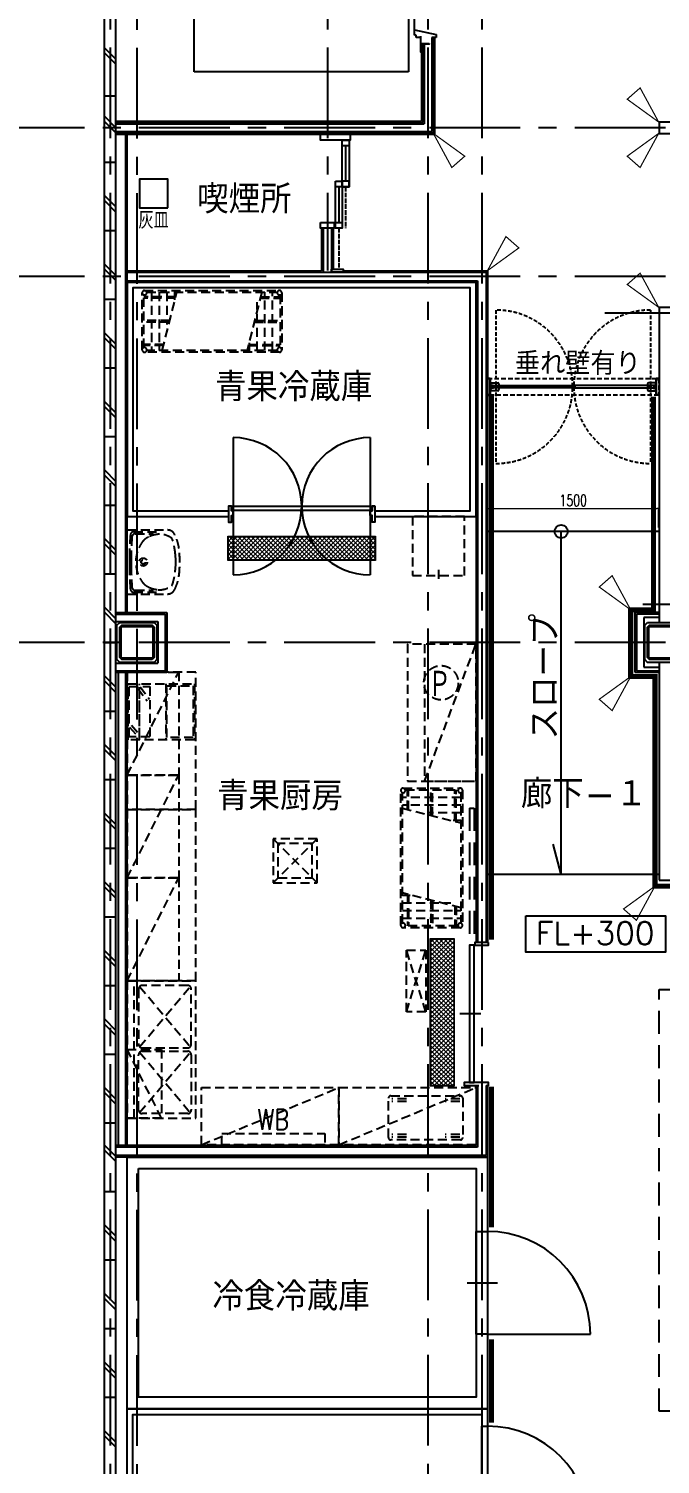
# Model space of a CAD drawing. Extents: x -119186 to 98821, y 1814 to 147180.
# Drawn here: x 10148 to 15670, y 24996 to 37548 of the extents above; entities that cross this region are included whole.
import ezdxf
from ezdxf.enums import TextEntityAlignment as Align

# ---------------------------------------------------------------- set-up
doc = ezdxf.new("R2010")
doc.units = 0
doc.header["$LTSCALE"] = 12.7
doc.header["$MEASUREMENT"] = 0
doc.header["$PDMODE"] = 1
doc.header["$PDSIZE"] = -2
for name, pattern in [('CENTER', [2, 1.25, -0.25, 0.25, -0.25]), ('DASH_0', [8, 6.299213, -1.700787]), ('HIDDEN', [4.724409, 3.149606, -1.574803]), ('HIDDEN2', [0.1875, 0.125, -0.0625])]:
    doc.linetypes.add(name, pattern=pattern)
doc.layers.get('0').update_dxf_attribs({"linetype": 'CONTINUOUS'})
doc.layers.get('DEFPOINTS').update_dxf_attribs({"color": 1, "linetype": 'CONTINUOUS'})
for name, color, linetype in [('01扉', 7, 'CONTINUOUS'), ('02壁', 7, 'CONTINUOUS'), ('50 zones', 3, 'CONTINUOUS'), ('80_SHELL_TEXT', 7, 'CONTINUOUS'), ('85 shell', 7, 'CONTINUOUS'), ('A_内装凡例', 7, 'CONTINUOUS'), ('A_寸法', 9, 'CONTINUOUS'), ('A_建築', 8, 'CONTINUOUS'), ('A_建築（下図）', 8, 'CONTINUOUS'), ('A_建築（什器）', 8, 'CONTINUOUS'), ('A_建築（冷蔵・冷凍庫）', 7, 'CONTINUOUS'), ('A_建築（建具）', 2, 'CONTINUOUS'), ('A_建築（新設・仕上げ）', 2, 'CONTINUOUS'), ('A_建築（軽鉄下地）', 8, 'CONTINUOUS'), ('A_通り芯', 8, 'CENTER'), ('ZZ-OBJE', 3, 'CONTINUOUS')]:
    doc.layers.add(name, color=color, linetype=linetype)
doc.styles.add('Dim', font='simplex.shx', dxfattribs={"width": 0.7, "bigfont": 'extfont2.shx'})
doc.styles.add('eqsp1', font='simplex.shx', dxfattribs={"bigfont": 'extfont.shx'})
doc.styles.add('MUSER', font='SIMPLEX.shx', dxfattribs={"height": 300, "bigfont": 'BIGFONT.shx'})
doc.styles.get("Standard").update_dxf_attribs({"font": 'txt', "bigfont": 'BIGFONT.SHX'})
doc.dimstyles.new('1-200', dxfattribs={"dimscale": 200, "dimtxt": 3, "dimasz": 1, "dimexe": 1, "dimexo": 1, "dimgap": 1, "dimtad": 1, "dimdec": 0, "dimtxsty": 'Dim', "dimblk": 'DOT', "dimcen": 2.5, "dimadec": 0, "dimazin": 0, "dimtfac": 1, "dimtdec": 0, "dimtix": 1, "dimtmove": 2, "dimatfit": 3, "dimldrblk": '引出線', "dimfxl": 1, "dimlwd": -1, "dimlwe": -1, "dimarcsym": 0})

# ---------------------------------------------------------------- blocks, each defined once
blk = doc.blocks.new('_Dot')
at = {"color": 0, "linetype": 'ByBlock', "lineweight": -2}
blk.add_line((-0.5, 0), (-1, 0), dxfattribs=at)
at = {"color": 0, "linetype": 'ByBlock', "const_width": 0.5}
blk.add_lwpolyline([(-0.25, 0, 1), (0.25, 0, 1)], format="xyb", close=True, dxfattribs=at)
blk = doc.blocks.new('*D46')
at = {"layer": 'A_寸法', "color": 0, "transparency": 16777216}
for p, q in [((14159, 33165), (14159, 33354)), ((15659, 33187), (15659, 33354))]:
    blk.add_line(p, q, dxfattribs=at)
at = {"layer": 'A_寸法', "color": 0, "lineweight": 13, "transparency": 16777216}
blk.add_line((14179, 33354), (15639, 33354), dxfattribs=at)
at = {"layer": 'DEFPOINTS', "color": 0, "transparency": 16777216}
for p in [(15659, 33354), (14159, 33165), (15659, 33187)]:
    blk.add_point(p, dxfattribs=at)
at = {"layer": 'A_寸法', "color": 0, "lineweight": 13, "transparency": 16777216, "xscale": 20, "yscale": 20, "zscale": 20, "rotation": 180}
blk.add_blockref('_Dot', (14159, 33354), dxfattribs=at)
at = {"layer": 'A_寸法', "color": 0, "lineweight": 13, "transparency": 16777216, "xscale": 20, "yscale": 20, "zscale": 20}
blk.add_blockref('_Dot', (15659, 33354), dxfattribs=at)
at = {"layer": 'A_寸法', "color": 0, "transparency": 16777216, "insert": (14909, 33424), "char_height": 100, "attachment_point": 5, "style": 'Dim'}
blk.add_mtext('1500', dxfattribs=at)
blk = doc.blocks.new('引出線')
at = {"color": 0, "linetype": 'ByBlock'}
for points in [[(0, 0), (-1.96, -0.4)], [(-1, 0), (0, 0)]]:
    blk.add_lwpolyline(points, dxfattribs=at)

msp = doc.modelspace()

# ---------------------------------------------------------------- hatches: boundary and pattern name
at = {"layer": 'A_建築', "linetype": 'Continuous', "lineweight": 0}
h = msp.add_hatch(dxfattribs=at)
h.set_pattern_fill('ANSI37', color=8, scale=220)
h.set_pattern_definition([(45, (-12682.335, 2542.733), (-19.445436, 19.445436), []), (135, (-12682.335, 2542.733), (-19.445436, -19.445436), [])])
h.paths.add_polyline_path([(12927.58, 33104.91), (11893.63, 33104.91), (11893.63, 32904.91), (12927.58, 32904.91)])
h.paths.add_polyline_path([(13175.63, 33104.91), (12927.58, 33104.91), (12927.58, 32904.91), (13175.63, 32904.91)])
h = msp.add_hatch(dxfattribs=at)
h.set_pattern_fill('ANSI37', color=8, scale=220, angle=90)
h.set_pattern_definition([(135, (44226.486, 3731.01), (-19.445436, -19.445436), []), (225, (44226.486, 3731.01), (19.445436, -19.445436), [])])
h.paths.add_polyline_path([(13664.3, 29340.93), (13664.3, 28306.97), (13864.3, 28306.97), (13864.3, 29340.93)])
h.paths.add_polyline_path([(13664.3, 29588.97), (13664.3, 29340.93), (13864.3, 29340.93), (13864.3, 29588.97)])

# ---------------------------------------------------------------- linework, layer by layer
at = {"color": 8}
msp.add_lwpolyline([(11365.36, 35981.48), (11365.36, 36231.48), (11115.36, 36231.48), (11115.36, 35981.48)], close=True, dxfattribs=at)
at = {"layer": '01扉', "color": 8}
for p, q in [((14184.13, 34382.72), (14184.13, 34452.72)), ((14184.13, 34452.72), (14249.13, 34452.72)), ((14188.13, 34382.72), (14188.13, 34452.72)), ((14194.13, 34423.32), (14194.13, 34412.12)), ((14195.53, 34419.72), (14194.13, 34420.72)), ((14194.13, 34414.69), (14195.53, 34415.72)), ((14194.19, 34418.04), (14194.37, 34417.86)), ((14194.19, 34417.4), (14194.37, 34417.58)), ((14196.63, 34419.72), (14195.53, 34419.72)), ((14195.53, 34415.72), (14195.53, 34419.72)), ((14196.63, 34415.72), (14195.53, 34415.72)), ((14203.13, 34424.12), (14196.56, 34424.12)), ((14203.13, 34411.32), (14196.56, 34411.32)), ((14196.63, 34422.42), (14196.63, 34413.02)), ((14203.13, 34422.92), (14197.13, 34422.92)), ((14203.13, 34412.52), (14197.13, 34412.52)), ((14208.63, 34429.32), (14200.13, 34429.32)), ((14200.13, 34428.32), (14208.63, 34428.32)), ((14200.13, 34407.12), (14208.63, 34407.12)), ((14208.63, 34406.12), (14200.13, 34406.12)), ((14203.13, 34428.22), (14904.13, 34428.22)), ((14203.13, 34428.22), (14203.13, 34407.22)), ((14203.13, 34427.42), (14903.33, 34427.42)), ((14203.13, 34424.12), (14203.13, 34422.92)), ((14203.13, 34412.52), (14203.13, 34411.32)), ((14903.33, 34408.02), (14203.13, 34408.02)), ((14904.13, 34407.22), (14203.13, 34407.22)), ((14259.13, 34442.72), (14259.13, 34428.22)), ((14259.13, 34407.22), (14259.13, 34392.72)), ((14903.33, 34420.72), (14891.83, 34420.72)), ((14891.83, 34414.72), (14891.83, 34420.72)), ((14891.83, 34414.72), (14903.33, 34414.72)), ((14903.33, 34418.52), (14896.13, 34418.52)), ((14896.13, 34416.92), (14896.13, 34418.52)), ((14896.13, 34417.72), (14904.13, 34417.72)), ((14904.13, 34417.72), (14896.13, 34417.72)), ((14896.13, 34416.92), (14903.33, 34416.92)), ((14903.33, 34427.42), (14903.33, 34418.52)), ((14903.33, 34416.92), (14903.33, 34408.02)), ((14904.13, 34428.22), (14904.13, 34417.72)), ((14904.13, 34417.72), (14904.13, 34407.22)), ((15615.13, 34428.22), (14914.13, 34428.22)), ((14914.13, 34428.22), (14914.13, 34417.72)), ((14922.13, 34417.72), (14914.13, 34417.72)), ((14914.13, 34417.72), (14922.13, 34417.72)), ((14914.13, 34417.72), (14914.13, 34407.22)), ((14914.13, 34407.22), (15615.13, 34407.22)), ((15615.13, 34427.42), (14914.93, 34427.42)), ((14914.93, 34427.42), (14914.93, 34418.52)), ((14914.93, 34420.72), (14926.43, 34420.72)), ((14914.93, 34418.52), (14922.13, 34418.52)), ((14922.13, 34416.92), (14914.93, 34416.92)), ((14914.93, 34416.92), (14914.93, 34408.02)), ((14926.43, 34414.72), (14914.93, 34414.72)), ((14914.93, 34408.02), (15615.13, 34408.02)), ((14922.13, 34416.92), (14922.13, 34418.52)), ((14926.43, 34414.72), (14926.43, 34420.72)), ((15559.13, 34442.72), (15559.13, 34428.22)), ((15559.13, 34407.22), (15559.13, 34392.72)), ((15634.13, 34452.72), (15569.13, 34452.72)), ((15609.63, 34429.32), (15618.13, 34429.32)), ((15618.13, 34428.32), (15609.63, 34428.32)), ((15618.13, 34407.12), (15609.63, 34407.12)), ((15609.63, 34406.12), (15618.13, 34406.12)), ((15615.13, 34428.22), (15615.13, 34407.22)), ((15615.13, 34424.12), (15621.7, 34424.12)), ((15615.13, 34424.12), (15615.13, 34422.92)), ((15615.13, 34422.92), (15621.13, 34422.92)), ((15615.13, 34412.52), (15615.13, 34411.32)), ((15615.13, 34412.52), (15621.13, 34412.52)), ((15615.13, 34411.32), (15621.7, 34411.32)), ((15621.63, 34422.42), (15621.63, 34413.02)), ((15621.63, 34419.72), (15622.73, 34419.72)), ((15621.63, 34415.72), (15622.73, 34415.72)), ((15622.73, 34419.72), (15624.13, 34420.72)), ((15622.73, 34415.72), (15622.73, 34419.72)), ((15624.13, 34414.69), (15622.73, 34415.72)), ((15624.07, 34418.04), (15623.89, 34417.86)), ((15624.07, 34417.4), (15623.89, 34417.58)), ((15624.13, 34423.32), (15624.13, 34412.12)), ((15630.13, 34382.72), (15630.13, 34452.72)), ((15634.13, 34382.72), (15634.13, 34452.72)), ((14249.13, 34382.72), (14184.13, 34382.72)), ((15569.13, 34382.72), (15634.13, 34382.72))]:
    msp.add_line(p, q, dxfattribs=at)
at = {"layer": '01扉', "color": 8, "linetype": 'HIDDEN', "ltscale": 0.75}
for p, q in [((14259.13, 34428.22), (14259.13, 34407.22)), ((15559.13, 34428.22), (15559.13, 34407.22))]:
    msp.add_line(p, q, dxfattribs=at)
for centre, radius in [((14233.63, 34417.72), 6.5), ((14233.63, 34417.72), 5), ((15584.63, 34417.72), 6.5), ((15584.63, 34417.72), 5)]:
    msp.add_circle(centre, radius, dxfattribs=at)
at = {"layer": '01扉', "color": 8}
for centre, radius, start, end in [((14200.13, 34423.32), 6, 90, 180), ((14194.33, 34418.18), 0.2, 180, 225.038778), ((14194.33, 34417.25), 0.2, 134.961222, 180), ((14200.13, 34412.12), 6, 180, 270), ((14194.23, 34417.72), 0.2, 359.999985, 45.151378), ((14194.23, 34417.72), 0.2, 314.848622, 0.000015), ((14196.56, 34425.12), 1, 153.256316, 270), ((14196.56, 34410.32), 1, 90, 206.743684), ((14200.13, 34423.32), 5, 90, 153.256316), ((14200.13, 34412.12), 5, 206.743684, 270), ((14197.13, 34422.42), 0.5, 90, 180), ((14197.13, 34413.02), 0.5, 180, 270), ((14208.63, 34428.82), 0.5, 270, 90), ((14208.63, 34406.62), 0.5, 270, 90), ((14249.13, 34442.72), 10, 0, 90), ((14249.13, 34392.72), 10, 270, 0), ((15569.13, 34442.72), 10, 90, 180), ((15569.13, 34392.72), 10, 180, 270), ((15609.63, 34428.82), 0.5, 90, 270), ((15609.63, 34406.62), 0.5, 90, 270), ((15618.13, 34423.32), 6, 0, 90), ((15618.13, 34423.32), 5, 26.743684, 90), ((15618.13, 34412.12), 6, 270, 0), ((15618.13, 34412.12), 5, 270, 333.256316), ((15621.13, 34422.42), 0.5, 0, 90), ((15621.13, 34413.02), 0.5, 270, 0), ((15621.7, 34425.12), 1, 270, 26.743684), ((15621.7, 34410.32), 1, 333.256316, 90), ((15624.03, 34417.72), 0.2, 134.848622, 180.000015), ((15624.03, 34417.72), 0.2, 179.999985, 225.151378), ((15623.93, 34418.18), 0.2, 314.961222, 0), ((15623.93, 34417.25), 0.2, 360, 45.038778)]:
    msp.add_arc(centre, radius, start, end, dxfattribs=at)
at = {"layer": '02壁', "color": 8}
for points in [[(14159.13, 34347.22, 0.41421356), (14161.13, 34345.22), (14182.13, 34345.22, 0.41421356), (14184.13, 34347.22), (14184.13, 34488.22, 0.41421356), (14182.13, 34490.22), (14161.13, 34490.22, 0.41421356), (14159.13, 34488.22), (14159.13, 34470.22), (14160.73, 34470.22), (14160.73, 34488.62), (14182.53, 34488.62), (14182.53, 34346.82), (14160.73, 34346.82), (14160.73, 34365.22), (14159.13, 34365.22)], [(15659.13, 34347.22, -0.41421356), (15657.13, 34345.22), (15636.13, 34345.22, -0.41421356), (15634.13, 34347.22), (15634.13, 34488.22, -0.41421356), (15636.13, 34490.22), (15657.13, 34490.22, -0.41421356), (15659.13, 34488.22), (15659.13, 34470.22), (15657.53, 34470.22), (15657.53, 34488.62), (15635.73, 34488.62), (15635.73, 34346.82), (15657.53, 34346.82), (15657.53, 34365.22), (15659.13, 34365.22)]]:
    msp.add_lwpolyline(points, format="xyb", close=True, dxfattribs=at)
at = {"layer": '50 zones', "color": 8, "linetype": 'HIDDEN', "ltscale": 5}
msp.add_lwpolyline([(15661.62, 29148.95), (19671.63, 29148.95), (19671.63, 30830.27), (22017.63, 30830.27), (22017.63, 28763.99), (21531.63, 28763.99), (21531.63, 25460), (15661.62, 25460)], close=True, dxfattribs=at)
at = {"layer": '80_SHELL_TEXT', "color": 8}
msp.add_lwpolyline([(14494.17, 29790.5), (15715.83, 29790.5), (15715.83, 29472.7), (14494.17, 29472.7)], close=True, dxfattribs=at)
at = {"layer": '85 shell', "color": 8, "linetype": 'DASH_0', "ltscale": 0.5}
for p, q in [((12919.13, 36165.14), (12919.13, 35805.14)), ((12859.13, 35805.14), (12859.13, 35445.14))]:
    msp.add_line(p, q, dxfattribs=at)
at = {"layer": '85 shell', "color": 8}
for p, q in [((13149.63, 33333.02), (13134.63, 33333.02)), ((13134.63, 33333.02), (13134.63, 33293.02)), ((13149.63, 33293.02), (13134.63, 33293.02)), ((13144.63, 33373.02), (13144.63, 33338.02)), ((13174.63, 33373.02), (13149.63, 33373.02)), ((13149.63, 33373.02), (13149.63, 33333.02)), ((13149.63, 33232.52), (13149.63, 33293.02)), ((13174.63, 33373.02), (13174.63, 33363.02)), ((13174.63, 33232.52), (13149.63, 33232.52)), ((13174.63, 33232.52), (13174.63, 33242.52))]:
    msp.add_line(p, q, dxfattribs=at)
msp.add_lwpolyline([(13174.63, 33242.52), (13174.63, 33232.52), (13149.63, 33232.52), (13149.63, 33293.02), (13134.63, 33293.02), (13134.63, 33333.02), (13149.63, 33333.02), (13149.63, 33373.02), (13174.63, 33373.02), (13174.63, 33363.02)], close=True, dxfattribs=at)
at = {"layer": 'A_内装凡例', "color": 1, "true_color": 0xff0000, "const_width": 10.29}
for points in [[(15655.82, 36732.64), (15381.24, 36931.72), (15494.05, 37030.73), (15655.82, 36732.64)], [(13685.98, 36632.64), (13960.56, 36433.56), (13847.75, 36334.55), (13685.98, 36632.64)], [(15655.82, 36632.64), (15381.24, 36433.56), (15494.05, 36334.55), (15655.82, 36632.64)], [(14159.13, 35432.64), (14433.71, 35631.72), (14320.9, 35730.73), (14159.13, 35432.64)], [(15655.82, 35112.64), (15381.24, 35311.72), (15494.05, 35410.73), (15655.82, 35112.64)]]:
    msp.add_lwpolyline(points, dxfattribs=at)
at = {"layer": 'A_内装凡例', "color": 92, "true_color": 0x00d600}
for points, const_width in [([(14194.93, 34344.14), (14194.93, 29583.85)], 45.71), ([(15610.71, 34332.01), (15610.71, 32467.67), (15411.27, 32467.67), (15411.27, 31884.11), (15623.33, 31884.11), (15623.33, 30050.93), (16159.23, 30050.93)], 45.71), ([(15411.27, 32467.67), (15136.69, 32666.75), (15249.5, 32765.76), (15411.27, 32467.67)], 10.29), ([(15411.27, 31884.11), (15136.69, 31685.03), (15249.5, 31586.02), (15411.27, 31884.11)], 10.29), ([(15623.33, 30050.93), (15348.75, 29851.85), (15461.56, 29752.84), (15623.33, 30050.93)], 10.29), ([(14194.93, 28299.16), (14194.93, 27068.56)], 45.71), ([(14194.41, 26089.64), (14194.41, 25360.31)], 45.71)]:
    msp.add_lwpolyline(points, dxfattribs=dict(at, const_width=const_width))
at = {"layer": 'A_建築', "color": 8, "linetype": 'Continuous', "lineweight": 0}
for points in [[(11888.63, 33109.91), (13180.63, 33109.91), (13180.63, 32899.91), (11888.63, 32899.91)], [(11891.63, 33106.91), (13177.63, 33106.91), (13177.63, 32902.91), (11891.63, 32902.91)], [(11893.63, 33104.91), (13175.63, 33104.91), (13175.63, 32904.91), (11893.63, 32904.91)], [(13659.3, 28301.97), (13659.3, 29593.97), (13869.3, 29593.97), (13869.3, 28301.97)], [(13662.3, 28304.97), (13662.3, 29590.97), (13866.3, 29590.97), (13866.3, 28304.97)], [(13664.3, 28306.97), (13664.3, 29588.97), (13864.3, 29588.97), (13864.3, 28306.97)]]:
    msp.add_lwpolyline(points, close=True, dxfattribs=at)
at = {"layer": 'A_建築（下図）', "color": 8, "linetype": 'Continuous'}
for p, q in [((11593.21, 37170.64), (11593.21, 38970.64)), ((13468.21, 38970.64), (13468.21, 37170.64)), ((10809.13, 20890.85), (10809.13, 38774.64)), ((10909.13, 20983.14), (10909.13, 38774.64)), ((13519.21, 38564.64), (13519.21, 37510.64)), ((10809.13, 37382.32), (10909.13, 37282.32)), ((10809.13, 37338), (10909.13, 37238)), ((13468.21, 37170.64), (11593.21, 37170.64)), ((10908.78, 36958.88), (10808.78, 36958.88)), ((10809.13, 36782.32), (10909.13, 36682.32)), ((10809.13, 36738), (10909.13, 36638)), ((10809.13, 36382.64), (10909.13, 36382.64)), ((10809.13, 36089.96), (10909.13, 35989.96)), ((10809.13, 36045.64), (10909.13, 35945.64)), ((10809.13, 35782.64), (10909.13, 35782.64)), ((10809.13, 35489.96), (10909.13, 35389.96)), ((10809.13, 35445.64), (10909.13, 35345.64)), ((10809.13, 35182.64), (10909.13, 35182.64)), ((10809.13, 34889.96), (10909.13, 34789.96)), ((10809.13, 34845.64), (10909.13, 34745.64)), ((10809.13, 34582.64), (10909.13, 34582.64)), ((10809.13, 34289.96), (10909.13, 34189.96)), ((10809.13, 34245.64), (10909.13, 34145.64)), ((10809.13, 33982.64), (10909.13, 33982.64)), ((10809.13, 33689.96), (10909.13, 33589.96)), ((10809.13, 33645.64), (10909.13, 33545.64)), ((10809.13, 33382.64), (10909.13, 33382.64)), ((15659.13, 33152.64), (14144.33, 33152.64)), ((14804.13, 30152.64), (14804.13, 33152.64)), ((10809.13, 33089.96), (10909.13, 32989.96)), ((10809.13, 33045.64), (10909.13, 32945.64)), ((10809.13, 32782.64), (10909.13, 32782.64)), ((10809.13, 32489.96), (10909.13, 32389.96)), ((10809.13, 32445.64), (10909.13, 32345.64)), ((10809.13, 32182.64), (10909.13, 32182.64)), ((10809.13, 31889.96), (10909.13, 31789.96)), ((10809.13, 31845.64), (10909.13, 31745.64)), ((10809.13, 31582.64), (10909.13, 31582.64)), ((10809.13, 31289.96), (10909.13, 31189.96)), ((10809.13, 31245.64), (10909.13, 31145.64)), ((10809.13, 30982.64), (10909.13, 30982.64)), ((10809.13, 30689.96), (10909.13, 30589.96)), ((10809.13, 30645.64), (10909.13, 30545.64)), ((10809.13, 30382.64), (10909.13, 30382.64)), ((14804.13, 30152.64), (14732.69, 30417.96)), ((15659.13, 30152.64), (14144.33, 30152.64)), ((10809.13, 30089.96), (10909.13, 29989.96)), ((10809.13, 30045.64), (10909.13, 29945.64)), ((10809.13, 29782.64), (10909.13, 29782.64)), ((10809.13, 29489.96), (10909.13, 29389.96)), ((10809.13, 29445.64), (10909.13, 29345.64)), ((10809.13, 29182.64), (10909.13, 29182.64)), ((10809.13, 28889.96), (10909.13, 28789.96)), ((10809.13, 28845.64), (10909.13, 28745.64)), ((10809.13, 28582.64), (10909.13, 28582.64)), ((10809.13, 28289.96), (10909.13, 28189.96)), ((10809.13, 28245.64), (10909.13, 28145.64)), ((10809.13, 27982.64), (10909.13, 27982.64)), ((10809.13, 27787.2), (10909.13, 27687.2)), ((10809.13, 27742.88), (10909.13, 27642.88)), ((10809.13, 27382.64), (10909.13, 27382.64)), ((10809.13, 27089.96), (10909.13, 26989.96)), ((10809.13, 27045.64), (10909.13, 26945.64)), ((10809.13, 26782.64), (10909.13, 26782.64)), ((10809.13, 26489.96), (10909.13, 26389.96)), ((10809.13, 26445.64), (10909.13, 26345.64)), ((10809.13, 26182.64), (10909.13, 26182.64)), ((10809.13, 25889.96), (10909.13, 25789.96)), ((10809.13, 25845.64), (10909.13, 25745.64)), ((10809.13, 25582.64), (10909.13, 25582.64)), ((10809.13, 25289.96), (10909.13, 25189.96)), ((10809.13, 25245.64), (10909.13, 25145.64))]:
    msp.add_line(p, q, dxfattribs=at)
at = {"layer": 'A_建築（下図）', "color": 8, "flags": 128}
for points in [[(10944.33, 32357.64), (11244.33, 32357.64), (11269.33, 32332.64), (11269.33, 32032.64), (11244.33, 32007.64), (10944.33, 32007.64), (10919.33, 32032.64), (10919.33, 32332.64), (10944.33, 32357.64)], [(15559.13, 32357.64), (15859.13, 32357.64), (15884.13, 32332.64), (15884.13, 32032.64), (15859.13, 32007.64), (15559.13, 32007.64), (15534.13, 32032.64), (15534.13, 32332.64), (15559.13, 32357.64)]]:
    msp.add_lwpolyline(points, close=True, dxfattribs=at)
at = {"layer": 'A_建築（下図）', "color": 8, "linetype": 'Continuous', "flags": 128}
for points in [[(11227.33, 32032.64), (10961.33, 32032.64), (10944.33, 32049.64), (10944.33, 32315.64), (10961.33, 32332.64), (11227.33, 32332.64), (11244.33, 32315.64), (11244.33, 32049.64), (11227.33, 32032.64)], [(11227.33, 32044.64), (10961.33, 32044.64), (10956.33, 32049.64), (10956.33, 32315.64), (10961.33, 32320.64), (11227.33, 32320.64), (11232.33, 32315.64), (11232.33, 32049.64), (11227.33, 32044.64)], [(15842.13, 32032.64), (15576.13, 32032.64), (15559.13, 32049.64), (15559.13, 32315.64), (15576.13, 32332.64), (15842.13, 32332.64), (15859.13, 32315.64), (15859.13, 32049.64), (15842.13, 32032.64)], [(15842.13, 32044.64), (15576.13, 32044.64), (15571.13, 32049.64), (15571.13, 32315.64), (15576.13, 32320.64), (15842.13, 32320.64), (15847.13, 32315.64), (15847.13, 32049.64), (15842.13, 32044.64)]]:
    msp.add_lwpolyline(points, close=True, dxfattribs=at)
at = {"layer": 'A_建築（下図）', "color": 8, "linetype": 'Continuous'}
msp.add_circle((14804.13, 33152.64), 57.59, dxfattribs=at)
at = {"layer": 'A_建築（什器）', "color": 8, "linetype": 'HIDDEN2', "ltscale": 50}
for p, q in [((11140.45, 34739.97), (11140.45, 35239.97)), ((11155.45, 34759.34), (11155.45, 35220.61)), ((11431.27, 35202.82), (11155.45, 35202.82)), ((11428.25, 35192.82), (11155.45, 35192.82)), ((11157.45, 35259.97), (12340.45, 35259.97)), ((11179.82, 35244.97), (12321.09, 35244.97)), ((11222.45, 35244.97), (11222.45, 34734.97)), ((11289.45, 35244.97), (11289.45, 34734.97)), ((11315.45, 34734.97), (11443.99, 35244.97)), ((11356.45, 35244.97), (11356.45, 34960.86)), ((11423.45, 35244.97), (11423.45, 35176.92)), ((12185.45, 35244.97), (12056.92, 34734.97)), ((12144.45, 34734.97), (12144.45, 35157.09)), ((12169.72, 35192.82), (12345.45, 35192.82)), ((12172.74, 35202.82), (12345.45, 35202.82)), ((12211.45, 34734.97), (12211.45, 35244.97)), ((12278.45, 34734.97), (12278.45, 35244.97)), ((12345.45, 35220.61), (12345.45, 34759.34)), ((12360.45, 35239.97), (12360.45, 34739.97)), ((11381.98, 34997.47), (11155.45, 34997.47)), ((11377.46, 34982.47), (11155.45, 34982.47)), ((12118.92, 34982.47), (12345.45, 34982.47)), ((12123.45, 34997.47), (12345.45, 34997.47)), ((11331.19, 34787.12), (11155.45, 34787.12)), ((11328.17, 34777.12), (11155.45, 34777.12)), ((12069.64, 34777.12), (12345.45, 34777.12)), ((12072.66, 34787.12), (12345.45, 34787.12)), ((12077.45, 34734.97), (12077.45, 34803.03)), ((12340.45, 34719.97), (11157.45, 34719.97)), ((12321.09, 34734.97), (11179.82, 34734.97)), ((13959.13, 33283.02), (13504.13, 33283.02)), ((13504.13, 33283.02), (13504.13, 32768.02)), ((13959.13, 32768.02), (13959.13, 33283.02)), ((11009.17, 33165.42), (11361.17, 33165.42)), ((11009.17, 32605.42), (11009.17, 33165.42)), ((11066.5, 33150.42), (11271.35, 33150.42)), ((11080.07, 33132.42), (11239.56, 33132.42)), ((11029.17, 32920.67), (11029.17, 32850.17)), ((11044.17, 32920.67), (11044.17, 32850.17)), ((13504.13, 32768.02), (13959.13, 32768.02)), ((13731.63, 32818.02), (13731.63, 32718.02)), ((11080.07, 32638.42), (11239.56, 32638.42)), ((11009.17, 32605.42), (11361.17, 32605.42)), ((11066.5, 32620.42), (11271.35, 32620.42)), ((13459.13, 32168.02), (13459.13, 30968.02)), ((14059.13, 32168.02), (13459.13, 32168.02)), ((13609.13, 30968.02), (14059.13, 32168.02)), ((14059.13, 32168.02), (13609.13, 32168.02)), ((13609.13, 32168.02), (13609.13, 30968.02)), ((14059.13, 30968.02), (14059.13, 32168.02)), ((14059.13, 30968.02), (14059.13, 32168.02)), ((11009.13, 31022.64), (11459.13, 31922.64)), ((11009.13, 31922.64), (11009.13, 30722.64)), ((11609.13, 31922.64), (11009.13, 31922.64)), ((11009.13, 31922.64), (11459.13, 31922.64)), ((11009.13, 31022.64), (11009.13, 31922.64)), ((11459.13, 31922.64), (11459.13, 31022.64)), ((11609.13, 30722.64), (11609.13, 31922.64)), ((11016.47, 31331.63), (11016.47, 31821.63)), ((11016.47, 31821.63), (11596.47, 31821.63)), ((11026.47, 31355.72), (11026.47, 31795.71)), ((11026.47, 31795.71), (11206.47, 31795.71)), ((11101.29, 31780.24), (11183.22, 31671.88)), ((11116.47, 31331.63), (11116.47, 31821.63)), ((11116.47, 31355.72), (11116.47, 31795.71)), ((11121.23, 31795.32), (11203.16, 31686.95)), ((11206.47, 31795.71), (11206.47, 31355.72)), ((11346.46, 31821.63), (11346.46, 31331.63)), ((11356.47, 31351.63), (11356.47, 31801.63)), ((11356.47, 31801.63), (11586.47, 31801.63)), ((11586.47, 31801.63), (11586.47, 31351.63)), ((11596.47, 31821.63), (11596.47, 31331.63)), ((11028.73, 31441.16), (11102.73, 31359.23)), ((11047.28, 31457.92), (11121.28, 31375.98)), ((11596.47, 31331.63), (11016.47, 31331.63)), ((11206.47, 31355.72), (11026.47, 31355.72)), ((11586.47, 31351.63), (11356.47, 31351.63)), ((11009.13, 30122.64), (11459.13, 31022.64)), ((11459.13, 31022.64), (11009.13, 31022.64)), ((11009.13, 31022.64), (11459.13, 31022.64)), ((11009.13, 30122.64), (11009.13, 31022.64)), ((11459.13, 31022.64), (11459.13, 30122.64)), ((13401.4, 29708.09), (13401.4, 30891.09)), ((13421.4, 30908.09), (13921.4, 30908.09)), ((13440.76, 30893.09), (13902.03, 30893.09)), ((13458.55, 30720.38), (13458.55, 30893.09)), ((13459.13, 30968.02), (14059.13, 30968.02)), ((13468.55, 30717.36), (13468.55, 30893.09)), ((13609.13, 30968.02), (14059.13, 30968.02)), ((13663.9, 30671.09), (13663.9, 30893.09)), ((13678.9, 30666.56), (13678.9, 30893.09)), ((13874.25, 30620.3), (13874.25, 30893.09)), ((13884.25, 30617.28), (13884.25, 30893.09)), ((13941.4, 30891.09), (13941.4, 29708.09)), ((13416.4, 29727.46), (13416.4, 30868.73)), ((13926.4, 30826.09), (13416.4, 30826.09)), ((13926.4, 30759.09), (13416.4, 30759.09)), ((13926.4, 30868.73), (13926.4, 29727.46)), ((11009.13, 30722.64), (11609.13, 30722.64)), ((11009.13, 30722.64), (11009.13, 29222.64)), ((11609.13, 30722.64), (11009.13, 30722.64)), ((11609.13, 29222.64), (11609.13, 30722.64)), ((13416.4, 30733.09), (13926.4, 30604.56)), ((13926.4, 30692.09), (13642.28, 30692.09)), ((13926.4, 30625.09), (13858.34, 30625.09)), ((12285.42, 30464.8), (12669.42, 30080.8)), ((12669.42, 30464.8), (12285.42, 30080.8)), ((12285.42, 30464.8), (12285.42, 30080.8)), ((12669.42, 30464.8), (12285.42, 30464.8)), ((12327.42, 30422.8), (12327.42, 30122.8)), ((12627.42, 30422.8), (12327.42, 30422.8)), ((12627.42, 30122.8), (12627.42, 30422.8)), ((12669.42, 30080.8), (12669.42, 30464.8)), ((11009.13, 29222.64), (11459.13, 30122.64)), ((11459.13, 30122.64), (11009.13, 30122.64)), ((11009.13, 30122.64), (11459.13, 30122.64)), ((11009.13, 29222.64), (11009.13, 30122.64)), ((11459.13, 30122.64), (11459.13, 29222.64)), ((12285.42, 30080.8), (12669.42, 30080.8)), ((12327.42, 30122.8), (12627.42, 30122.8)), ((13926.4, 29863.09), (13416.4, 29991.63)), ((13416.4, 29971.09), (13484.46, 29971.09)), ((13416.4, 29904.09), (13838.51, 29904.09)), ((13458.55, 29978.91), (13458.55, 29703.09)), ((13468.55, 29975.89), (13468.55, 29703.09)), ((13663.9, 29929.62), (13663.9, 29703.09)), ((13678.9, 29925.1), (13678.9, 29703.09)), ((13874.25, 29878.83), (13874.25, 29703.09)), ((13884.25, 29875.81), (13884.25, 29703.09)), ((13416.4, 29837.09), (13926.4, 29837.09)), ((13416.4, 29770.09), (13926.4, 29770.09)), ((13921.4, 29688.09), (13421.4, 29688.09)), ((13902.03, 29703.09), (13440.76, 29703.09)), ((13620.75, 28951.71), (13450.75, 29491.71)), ((13450.75, 28951.71), (13620.75, 29491.71)), ((13450.75, 28951.71), (13450.75, 29491.71)), ((13450.75, 29491.71), (13620.75, 29491.71)), ((13620.75, 29491.71), (13620.75, 28951.71)), ((11009.13, 29222.64), (11609.13, 29222.64)), ((11459.13, 29222.64), (11009.13, 29222.64)), ((11609.13, 29222.64), (11009.13, 29222.64)), ((11009.13, 29222.64), (11009.13, 28022.64)), ((11069.13, 28022.64), (11069.13, 29222.64)), ((11109.13, 29152.64), (11109.13, 28667.64)), ((11117.92, 28646.43), (11560.34, 29173.85)), ((11117.92, 29173.85), (11560.34, 28646.43)), ((11539.13, 29182.64), (11139.13, 29182.64)), ((11569.13, 28667.64), (11569.13, 29152.64)), ((11609.13, 28022.64), (11609.13, 29222.64)), ((13620.75, 28951.71), (13450.75, 28951.71)), ((11309.13, 28022.64), (11009.13, 28622.64)), ((11009.13, 28022.64), (11009.13, 28622.64)), ((11009.13, 28622.64), (11309.13, 28622.64)), ((11139.13, 28637.64), (11539.13, 28637.64)), ((11309.13, 28622.64), (11309.13, 28022.64)), ((11109.13, 28092.64), (11109.13, 28577.64)), ((11117.92, 28598.85), (11560.34, 28071.43)), ((11117.92, 28071.43), (11560.34, 28598.85)), ((11139.13, 28607.64), (11539.13, 28607.64)), ((11569.13, 28577.64), (11569.13, 28092.64)), ((11659.13, 27789.74), (12859.13, 28289.74)), ((11659.13, 27789.74), (11659.13, 28289.74)), ((11659.13, 28289.74), (12859.13, 28289.74)), ((12859.13, 27789.74), (14059.13, 28289.74)), ((12859.13, 27789.74), (12859.13, 28289.74)), ((12859.13, 28289.74), (14059.13, 28289.74)), ((12859.13, 28289.74), (12859.13, 27789.74)), ((14059.13, 28289.74), (14059.13, 27789.74)), ((13293.16, 27852.68), (13293.16, 28197.68)), ((13313.16, 28217.68), (13923.16, 28217.68)), ((13450.59, 28192.66), (13321.76, 28192.66)), ((13450.59, 28169.56), (13321.76, 28169.56)), ((13917.52, 28192.66), (13788.7, 28192.66)), ((13917.52, 28169.56), (13788.7, 28169.56)), ((13943.16, 28197.68), (13943.16, 27852.68)), ((11309.13, 28022.64), (11009.13, 28022.64)), ((11009.13, 28022.64), (11609.13, 28022.64)), ((11539.13, 28062.64), (11139.13, 28062.64)), ((11835.91, 27789.74), (11835.91, 27890)), ((11835.91, 27890), (12735.91, 27890)), ((12735.91, 27890), (12735.91, 27789.74)), ((13450.59, 27879.85), (13321.76, 27879.85)), ((13917.52, 27879.85), (13788.7, 27879.85)), ((12859.13, 27789.74), (11659.13, 27789.74)), ((12735.91, 27789.74), (11835.91, 27789.74)), ((14059.13, 27789.74), (12859.13, 27789.74)), ((13923.16, 27832.68), (13313.16, 27832.68)), ((13450.59, 27856.75), (13321.76, 27856.75)), ((13917.52, 27856.75), (13788.7, 27856.75))]:
    msp.add_line(p, q, dxfattribs=at)
at = {"layer": 'A_建築（什器）', "color": 8}
msp.add_lwpolyline([(12796.63, 35445.14), (12896.63, 35445.14), (12896.63, 35420.14), (12796.63, 35420.14)], close=True, dxfattribs=at)
at = {"layer": 'A_建築（什器）', "color": 8, "linetype": 'HIDDEN'}
msp.add_lwpolyline([(14159.72, 34489.63), (15657.13, 34489.63), (15657.13, 34345.22), (14159.72, 34345.22)], close=True, dxfattribs=at)
at = {"layer": 'A_建築（什器）', "color": 8, "linetype": 'HIDDEN2', "ltscale": 50}
for centre, radius in [((11149.17, 32885.42), 35), ((11149.17, 32885.42), 17.75), ((13753.59, 31829.52), 150)]:
    msp.add_circle(centre, radius, dxfattribs=at)
for centre, radius, start, end in [((11160.45, 35239.97, 10), 20, 90, 180), ((11160.45, 35239.97, 10), 20, 180, 90), ((12340.45, 35239.97, 10), 20, 90, 0), ((12340.45, 35239.97, 10), 20, 0, 90), ((11160.45, 34739.97, 10), 20, 270, 180), ((11160.45, 34739.97, 10), 20, 180, 270), ((12340.45, 34739.97, 10), 20, 0, 270), ((12340.45, 34739.97, 10), 20, 270, 0), ((11066.49, 33120.42), 30, 89.999401, 175.05638), ((11361.17, 33095.42), 70, 26.857291, 89.999726), ((13784.33, 32920.68), 2755.17, 175.788734, 180.000235), ((13875.81, 32920.68), 2831.64, 176.272886, 180.000178), ((11080.07, 33102.42), 30, 90.000553, 175.549846), ((11379.28, 32885.42), 295.11, 139.584599, 220.416388), ((11263.37, 32959.42), 160, 115.652966, 132.832999), ((11306.67, 32869.28), 260, 95.771805, 115.653803), ((11286.56, 33068.26), 60, 90, 95.771765), ((11290.28, 32940.77), 187.53, 53.477964, 91.138075), ((10806.58, 32896.56), 626.4, 4.834023, 18.129004), ((11066.76, 32946.33), 400, 8.892084, 26.85755), ((10834.17, 32885.42), 600, 0.000081, 6.116753), ((10421.61, 32885.46), 1047.56, 359.997833, 6.726696), ((13784.33, 32850.15), 2755.17, 179.999541, 184.211043), ((13875.8, 32850.15), 2831.63, 179.999601, 183.72692), ((10806.58, 32874.27), 626.4, 341.870985, 355.165831), ((11066.76, 32824.5), 400, 333.142443, 351.107923), ((10834.17, 32885.42), 600, 353.883313, 0.000081), ((10421.61, 32885.38), 1047.56, 353.273304, 0.002167), ((11066.49, 32650.42), 30, 184.94362, 270.000599), ((11080.07, 32668.42), 30, 184.452138, 269.999527), ((11263.37, 32811.42), 160, 227.167045, 244.34699), ((11306.67, 32901.56), 260, 244.346859, 264.228762), ((11286.56, 32702.57), 60, 264.227747, 270), ((11290.28, 32830.06), 187.53, 268.8619, 306.52223), ((11361.17, 32675.42), 70, 270.000274, 333.142709), ((13421.4, 30888.09, 10), 20, 90, 180), ((13421.4, 30888.09, 10), 20, 180, 90), ((13921.4, 30888.09, 10), 20, 90, 0), ((13921.4, 30888.09, 10), 20, 0, 90), ((13421.4, 29708.09, 10), 20, 270, 180), ((13421.4, 29708.09, 10), 20, 180, 270), ((13921.4, 29708.09, 10), 20, 0, 270), ((13921.4, 29708.09, 10), 20, 270, 0), ((11139.13, 29152.64), 30, 90, 180), ((11539.13, 29152.64), 30, 0, 90), ((11139.13, 28667.64), 30, 180, 270), ((11539.13, 28667.64), 30, 270, 0), ((11139.13, 28577.64), 30, 90, 180), ((11539.13, 28577.64), 30, 0, 90), ((13313.16, 28197.68), 20, 90, 180), ((13923.16, 28197.68), 20, 0, 90), ((11139.13, 28092.64), 30, 180, 270), ((11539.13, 28092.64), 30, 270, 0), ((13313.16, 27852.68), 20, 180, 270), ((13923.16, 27852.68), 20, 270, 0)]:
    msp.add_arc(centre, radius, start, end, dxfattribs=at)
at = {"layer": 'A_建築（冷蔵・冷凍庫）', "color": 8}
for p, q in [((11934.63, 33973.02), (11934.63, 32773.02)), ((13134.63, 33973.02), (13134.63, 32773.02)), ((11924.63, 33373.02), (13144.63, 33373.02)), ((11924.63, 33373.02), (11924.63, 33338.02)), ((11924.63, 33338.02), (13144.63, 33338.02)), ((13982.28, 26582.64), (14246.68, 26582.64)), ((14159.13, 26132.64), (15059.13, 26132.64))]:
    msp.add_line(p, q, dxfattribs=at)
for points in [[(13174.63, 33283.02), (14059.13, 33283.02), (14059.13, 35332.64), (11009.14, 35332.64), (11009.14, 33283.02), (11894.63, 33283.02)], [(13174.63, 33333.02), (14009.13, 33333.02), (14009.13, 35282.64), (11059.14, 35282.64), (11059.14, 33333.02), (11894.63, 33333.02)], [(14159.13, 25482.64), (14159.13, 21082.64), (11369.33, 21082.64), (11369.33, 21437.64), (11009.13, 21437.64), (11009.13, 25482.64), (14159.13, 25482.64)]]:
    msp.add_lwpolyline(points, dxfattribs=at)
for points in [[(11894.63, 33242.52), (11894.63, 33232.52), (11919.63, 33232.52), (11919.62, 33293.02), (11934.63, 33293.02), (11934.63, 33333.02), (11919.63, 33333.02), (11919.63, 33373.02), (11894.63, 33373.02), (11894.63, 33363.02)], [(11009.13, 27682.64), (14159.13, 27682.64), (14159.13, 25482.64), (11009.13, 25482.64)], [(11109.13, 27582.64), (14059.13, 27582.64), (14059.13, 25582.64), (11109.13, 25582.64)], [(14059.13, 27032.64), (14159.13, 27032.64), (14159.13, 26132.64), (14059.13, 26132.64)], [(14109.13, 25432.64), (14109.13, 21132.64), (11419.33, 21132.64), (11419.33, 21487.64), (11059.13, 21487.64), (11059.13, 25432.64)], [(14109.13, 25329.74), (14159.13, 25329.74), (14159.13, 24429.74), (14109.13, 24429.74)]]:
    msp.add_lwpolyline(points, close=True, dxfattribs=at)
for centre, radius, start, end in [((11934.63, 33373.02), 600, 270, 90), ((13134.63, 33373.02), 600, 90, 270), ((14159.13, 26132.64), 900, 0, 90), ((14159.13, 24429.74), 900, 0, 90)]:
    msp.add_arc(centre, radius, start, end, dxfattribs=at)
at = {"layer": 'A_建築（建具）', "color": 8}
for p, q in [((12919.13, 36525.14), (12919.13, 36215.14)), ((12859.13, 36165.14), (12859.13, 35855.14)), ((14002.62, 30734.17), (14042.62, 30734.17)), ((14101.38, 28934.17), (13916.88, 28934.17))]:
    msp.add_line(p, q, dxfattribs=at)
at = {"layer": 'A_建築（建具）', "color": 8, "linetype": 'HIDDEN', "ltscale": 0.8}
for p, q in [((14233.63, 35088.22), (14233.63, 33747.22)), ((15584.63, 35088.22), (15584.63, 33747.22))]:
    msp.add_line(p, q, dxfattribs=at)
at = {"layer": 'A_建築（建具）', "color": 8, "linetype": 'HIDDEN', "ltscale": 5}
for p, q in [((14002.62, 30734.17), (14002.63, 29609.17)), ((14042.62, 30734.17), (14042.63, 29609.17))]:
    msp.add_line(p, q, dxfattribs=at)
at = {"layer": 'A_建築（建具）', "color": 8}
for points in [[(12699.13, 36625.14), (12959.13, 36625.14), (12959.13, 36575.14), (12699.13, 36575.14)], [(12949.13, 36165.14), (12889.13, 36165.14), (12889.13, 36575.14), (12949.13, 36575.14)], [(12889.13, 36575.14), (12949.13, 36575.14), (12949.13, 36525.14), (12889.13, 36525.14)], [(12829.13, 36215.14), (12889.13, 36215.14), (12889.13, 35805.14), (12829.13, 35805.14)], [(12829.13, 36215.14), (12889.13, 36215.14), (12889.13, 36165.14), (12829.13, 36165.14)], [(12889.13, 36165.14), (12949.13, 36165.14), (12949.13, 36215.14), (12889.13, 36215.14)], [(12699.13, 35855.14), (12819.13, 35855.14), (12819.13, 35805.14), (12699.13, 35805.14)], [(12829.13, 35855.14), (12889.13, 35855.14), (12889.13, 35805.14), (12829.13, 35805.14)], [(14042.63, 29534.17), (14002.63, 29534.17), (14002.63, 28334.17), (14042.63, 28334.17)], [(14169.13, 29559.17), (14049.13, 29559.17), (14049.13, 29534.17), (14169.13, 29534.17)]]:
    msp.add_lwpolyline(points, close=True, dxfattribs=at)
msp.add_lwpolyline([(14146.65, 28309.17), (14169.13, 28309.17), (14169.13, 28334.17), (13954.15, 28334.17), (13954.15, 28309.17), (14082.97, 28309.17)], dxfattribs=at)
at = {"layer": 'A_建築（建具）', "color": 8, "linetype": 'HIDDEN', "ltscale": 0.8}
for centre, start, end in [((14233.63, 34417.72), 270, 90), ((15584.63, 34417.72), 90, 270)]:
    msp.add_arc(centre, 670.5, start, end, dxfattribs=at)
at = {"layer": 'A_建築（新設・仕上げ）', "color": 8}
for p, q in [((13581.63, 37412.64), (13581.63, 36740.14)), ((13696.63, 37472.64), (13696.63, 36625.14)), ((10909.13, 36740.14), (13581.63, 36740.14)), ((15659.13, 36732.64), (26859.13, 36732.64)), ((15659.13, 36732.64), (15659.13, 36632.64)), ((10909.13, 36625.14), (13696.63, 36625.14)), ((11009.13, 32442.64), (11009.13, 36625.14)), ((15659.13, 36632.64), (26259.13, 36632.64)), ((12709.13, 35805.14), (12709.13, 35432.64)), ((12809.13, 35805.14), (12809.13, 35445.14)), ((11009.13, 35432.64), (12709.13, 35432.64)), ((12896.63, 35432.64), (14159.13, 35432.64)), ((14159.13, 35432.64), (14159.13, 29559.17)), ((11009.13, 35332.64), (14059.13, 35332.64)), ((14059.13, 35332.64), (14059.13, 29559.17)), ((15659.13, 35112.64), (16832.85, 35112.64)), ((15659.13, 35112.64), (15659.13, 32357.64)), ((14904.13, 34417.72), (14914.13, 34417.72)), ((10909.13, 32442.64), (11354.33, 32442.64)), ((11354.33, 32442.64), (11354.33, 31922.64)), ((15449.13, 32442.64), (15449.13, 31922.64)), ((15659.13, 32442.64), (15449.13, 32442.64)), ((15659.13, 32007.64), (15659.13, 30102.64)), ((10909.13, 31922.64), (11354.33, 31922.64)), ((11009.13, 27782.64), (11009.13, 31922.64)), ((15449.13, 31922.64), (15659.13, 31922.64)), ((15659.13, 30102.64), (16194.13, 30102.64)), ((14059.13, 28309.17), (14059.13, 27782.64)), ((14159.13, 28309.17), (14159.13, 27682.64)), ((14059.13, 27782.64), (10909.13, 27782.64)), ((14159.13, 27682.64), (10909.13, 27682.64))]:
    msp.add_line(p, q, dxfattribs=at)
at = {"layer": 'A_建築（軽鉄下地）', "color": 8, "ltscale": 50}
for p, q in [((13594.13, 37412.64), (13594.13, 36727.64)), ((13606.63, 37412.64), (13606.63, 36715.14)), ((13671.63, 37472.64), (13671.63, 36650.14)), ((13684.13, 37472.64), (13684.13, 36637.64)), ((10909.13, 36727.64), (13594.13, 36727.64)), ((10909.13, 36715.14), (13606.63, 36715.14)), ((10909.13, 36650.14), (13671.63, 36650.14)), ((10909.13, 36637.64), (13684.13, 36637.64)), ((10996.63, 32442.64), (10996.63, 36625.14)), ((12721.63, 35805.14), (12721.63, 35420.14)), ((12796.63, 35805.14), (12796.63, 35420.14)), ((11009.13, 35420.14), (14146.63, 35420.14)), ((14146.63, 35420.14), (14146.63, 29559.17)), ((11009.13, 35345.14), (14071.63, 35345.14)), ((14071.63, 35345.14), (14071.63, 29559.17)), ((10909.13, 32430.14), (11341.83, 32430.14)), ((11341.83, 32430.14), (11341.83, 31935.14)), ((15461.63, 32430.14), (15461.63, 31935.14)), ((15659.13, 32430.14), (15461.63, 32430.14)), ((15526.63, 32400.14), (15526.63, 31965.14)), ((15659.13, 32400.14), (15526.63, 32400.14)), ((10909.13, 32365.14), (11276.83, 32365.14)), ((11276.83, 32365.14), (11276.83, 32000.14)), ((10909.13, 32000.14), (11276.83, 32000.14)), ((10909.13, 31935.14), (11341.83, 31935.14)), ((10931.63, 27782.64), (10931.63, 31922.64)), ((10996.63, 27782.64), (10996.63, 31922.64)), ((15461.63, 31935.14), (15659.13, 31935.14)), ((15526.63, 31965.14), (15659.13, 31965.14)), ((14071.63, 28309.17), (14071.63, 27770.14)), ((14146.63, 28309.17), (14146.63, 27695.14)), ((14071.63, 27770.14), (10909.13, 27770.14)), ((14146.63, 27695.14), (10909.13, 27695.14))]:
    msp.add_line(p, q, dxfattribs=at)
at = {"layer": 'A_通り芯', "color": 8, "ltscale": 50}
for p, q in [((10859.13, 51353.91), (10859.13, 14059.15)), ((11094.33, 51351.05), (11094.33, 14059.15)), ((12759.13, 51353.91), (12759.13, 35435.49)), ((13639.13, 51353.91), (13639.13, 14059.15)), ((14109.13, 51353.91), (14109.13, 14059.15)), ((7302.23, 36685.49), (64437.08, 36685.49)), ((7302.23, 35385.49), (27147.8, 35385.49)), ((15184.19, 35065.49), (23314.5, 35065.49)), ((15516.56, 32515.49), (23676.11, 32515.49)), ((7302.23, 32185.49), (64437.08, 32185.49))]:
    msp.add_line(p, q, dxfattribs=at)
at = {"layer": 'ZZ-OBJE', "color": 8, "linetype": 'Continuous'}
for p, q in [((13522.13, 37492.64), (13522.13, 37537.64)), ((13522.13, 37537.64), (13711.63, 37497.64)), ((13535.13, 37492.64), (13522.13, 37492.64)), ((13535.13, 37472.64), (13535.13, 37492.64)), ((13575.63, 37472.64), (13535.13, 37472.64)), ((13575.63, 37418.64), (13575.63, 37483.99)), ((13711.63, 37472.64), (13671.63, 37472.64)), ((13711.63, 37497.64), (13711.63, 37472.64))]:
    msp.add_line(p, q, dxfattribs=at)
at = {"layer": 'ZZ-OBJE', "color": 8}
msp.add_lwpolyline([(13650.63, 37418.64), (13650.63, 37412.64), (13581.63, 37412.64), (13581.63, 37343.64), (13575.63, 37343.64), (13575.63, 37418.64)], close=True, dxfattribs=at)

# ---------------------------------------------------------------- texts
at = {"layer": '80_SHELL_TEXT', "color": 8}
for s, height, p in [('喫煙所', 250, (11621.01, 36182.58)), ('垂れ壁有り', 200, (14399.46, 34721.52)), ('廊下-１', 250, (14451.75, 30983.4)), ('青果厨房', 250, (11795.11, 30964.9)), ('FL+300', 200, (14582.4, 29739.93)), ('冷食冷蔵庫', 250, (11754.19, 26589.49))]:
    msp.add_text(s, height=height, dxfattribs=at).set_placement(p, align=Align.TOP_LEFT)
at = {"layer": '80_SHELL_TEXT', "color": 8, "width": 0.8}
msp.add_text('灰皿', height=150, dxfattribs=at).set_placement((11239.65, 35798.91), align=Align.CENTER)
at = {"layer": '80_SHELL_TEXT', "color": 8}
msp.add_text('青果冷蔵庫', height=250, dxfattribs=at).set_placement((12464.29, 34416.13), align=Align.MIDDLE_CENTER)
msp.add_text('スロープ', height=250, rotation=90, dxfattribs=at).set_placement((14535.95, 31333.73), align=Align.TOP_LEFT)
at = {"layer": 'A_建築（什器）', "color": 8, "linetype": 'HIDDEN2', "ltscale": 50}
msp.add_text('Ｐ', height=250, dxfattribs=at).set_placement((13641.33, 31689.76), (13841.33, 31689.76), align=Align.FIT)
at = {"layer": 'A_建築（什器）', "color": 8, "linetype": 'HIDDEN2', "ltscale": 50, "style": 'eqsp1', "width": 0.8}
msp.add_text('WB', height=180, dxfattribs=at).set_placement((12285.91, 28010.6), align=Align.MIDDLE_CENTER)
at = {"layer": 'A_建築（什器）', "color": 8, "linetype": 'HIDDEN2', "ltscale": 50, "style": 'MUSER', "flags": 3}
msp.add_attdef('CODE', (13959.13, 33283.02), 'AC4518SS', height=0.01, rotation=180, dxfattribs=at)

# ---------------------------------------------------------------- dimensions: what is measured, and where the dimension line sits
at = {"layer": 'A_寸法', "color": 8}
dim = msp.add_linear_dim(base=(15659.13, 33354.02), p1=(14159.13, 33164.54), p2=(15659.13, 33186.7), dimstyle='1-200', override={"dimtxt": 0.5, "dimasz": 0.1, "dimexe": 0, "dimexo": 0, "dimgap": 0.1, "dimlwd": 13}, dxfattribs=at)
dim.commit()
dim.dimension.update_dxf_attribs({"geometry": '*D46', "text_midpoint": (14909.13, 33424.02)})

doc.saveas('drawing.dxf')
